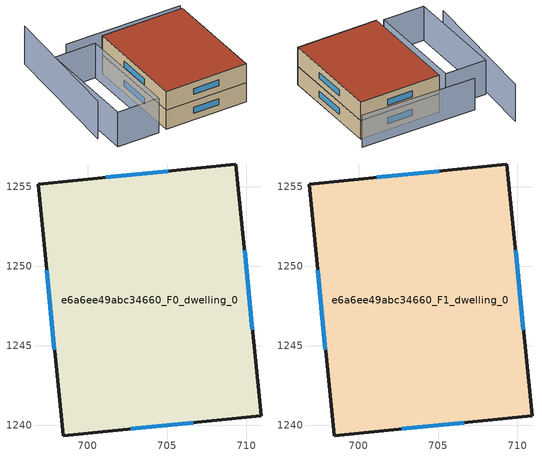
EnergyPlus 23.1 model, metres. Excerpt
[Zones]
e6a6ee49abc34660_F0_dwelling_0
 floor ground (EU_floor_Construction): 709.34,1256.42 710.91,1240.59 698.45,1239.35 696.88,1255.18 z0
 wall outside (EU_wall_Construction): 696.88,1255.18 698.45,1239.35 710.91,1240.59 709.34,1256.42 696.88,1255.18 z0:3
 window (EU_Window_Construction): 697.42,1249.76 697.91,1244.77 / 705.07,1256 701.14,1255.61 / 710.37,1246.01 709.88,1251 / 702.72,1239.77 706.65,1240.16 z1.03:1.97
e6a6ee49abc34660_F1_dwelling_0
 floor to e6a6ee49abc34660_F0_dwelling_0 (EU_floor_Construction): 709.34,1256.42 710.91,1240.59 698.45,1239.35 696.88,1255.18 z3
 wall outside (EU_wall_Construction): 696.88,1255.18 698.45,1239.35 710.91,1240.59 709.34,1256.42 696.88,1255.18 z3:6
 window (EU_Window_Construction): 697.42,1249.76 697.91,1244.77 / 705.07,1256 701.14,1255.61 / 710.37,1246.01 709.88,1251 / 702.72,1239.77 706.65,1240.16 z4.03:4.97
 roof outside (EU_roof_Construction): 710.91,1240.59 709.34,1256.42 696.88,1255.18 698.45,1239.35 z6
shading: 689.27,1254.03 695.6,1254.66 / 695.6,1254.66 697.16,1239.03 / 697.16,1239.03 690.82,1238.4 / 690.82,1238.4 689.27,1254.03 z0:5.5; 688.72,1261.78 689.31,1241.34 z0:6; 709.98,1258.18 692.32,1256.75 z0:5.1
[Building]
EU S2 Campaign: North Axis=0; Terrain=City; Solar Distribution=FullExterior
[Site:Location]
Cape.Town.Intl.AP: Latitude=-33.965; Longitude=18.602; Time Zone=2; Elevation=46
[SizingPeriod:WeatherFileDays]
AnnualSizingPeriod: Begin Month=1; Begin Day of Month=1; End Month=12; End Day of Month=31; Day of Week for Start Day=Monday; Use Weather File Daylight Saving Period=No; Use Weather File Rain and Snow Indicators=No
[MATERIAL]
EU_InternalMass_Material: Roughness=MediumRough; Thickness=0.1; Conductivity=1; Density=1800; Specific Heat=900; Thermal Absorptance=0.9; Solar Absorptance=0.7; Visible Absorptance=0.7
[MATERIAL:NOMASS] Roughness=MediumRough; Thermal Absorptance=0.9; Solar Absorptance=0.7; Visible Absorptance=0.7
Name | Thermal Resistance
EU_wall_NoMass | 0.493876
EU_roof_NoMass | 0.449382
EU_floor_NoMass | 1.25
[WINDOWMATERIAL:SIMPLEGLAZINGSYSTEM]
EU_Window_SimpleGlazing: UFactor=4.4; Solar Heat Gain Coefficient=0.85; Visible Transmittance=0.85
[CONSTRUCTION]
EU_wall_Construction: EU_wall_NoMass
EU_roof_Construction: EU_roof_NoMass
EU_floor_Construction: EU_floor_NoMass
EU_Window_Construction: EU_Window_SimpleGlazing
EU_InternalMass_Construction: EU_InternalMass_Material
[ZONE] Type=1; Multiplier=1; Ceiling Height=autocalculate; Volume=597.831; Floor Area=autocalculate; Part of Total Floor Area=Yes
e6a6ee49abc34660_F0_dwelling_0; e6a6ee49abc34660_F1_dwelling_0
[INTERNALMASS] Construction=EU_InternalMass_Construction; Surface Area=199.277
Name | Zone or ZoneList
e6a6ee49abc34660_F0_dwelling_0_EU_InternalMass | e6a6ee49abc34660_F0_dwelling_0
e6a6ee49abc34660_F1_dwelling_0_EU_InternalMass | e6a6ee49abc34660_F1_dwelling_0
[OTHEREQUIPMENT] Fuel Type=Electricity; Design Level Calculation Method=Watts/Area; Power per Zone Floor Area=1; Fraction Latent=0; Fraction Radiant=0; Fraction Lost=0; Carbon Dioxide Generation Rate=0; EndUse Subcategory=EU_Step8_InternalGains
Name | Zone or ZoneList or Space or SpaceList | Schedule
EU_Step8_InternalGain_e6a6ee49abc34660_F0_dwelling_0_f000 | e6a6ee49abc34660_F0_dwelling_0 | EU_Step8_GainSchedule_e6a6ee49abc34660_F0_dwelling_0_f000
EU_Step8_InternalGain_e6a6ee49abc34660_F1_dwelling_0_f000 | e6a6ee49abc34660_F1_dwelling_0 | EU_Step8_GainSchedule_e6a6ee49abc34660_F1_dwelling_0_f000
[ZONEVENTILATION:DESIGNFLOWRATE] Schedule=EU_AlwaysOn; Design Flow Rate Calculation Method=AirChanges/Hour; Air Changes per Hour=0.64; Ventilation Type=Natural; Fan Pressure Rise=0; Fan Total Efficiency=1; Constant Term Coefficient=1; Temperature Term Coefficient=0; Velocity Term Coefficient=0; Velocity Squared Term Coefficient=0; Minimum Indoor Temperature=-100; Maximum Indoor Temperature=100; Delta Temperature=-100; Minimum Outdoor Temperature=-100; Maximum Outdoor Temperature=100; Maximum Wind Speed=40
Name | Zone or ZoneList or Space or SpaceList
EU_ConstantAir_e6a6ee49abc34660_F0_dwelling_0 | e6a6ee49abc34660_F0_dwelling_0
EU_ConstantAir_e6a6ee49abc34660_F1_dwelling_0 | e6a6ee49abc34660_F1_dwelling_0
[HVACTEMPLATE:THERMOSTAT] Constant Heating Setpoint=20; Constant Cooling Setpoint=50
EU_HeatOnly_e6a6ee49abc34660_F0_dwelling_0; EU_HeatOnly_e6a6ee49abc34660_F1_dwelling_0
[HVACTEMPLATE:ZONE:IDEALLOADSAIRSYSTEM] System Availability Schedule=EU_AlwaysOn; Maximum Heating Supply Air Temperature=50; Minimum Cooling Supply Air Temperature=13; Maximum Heating Supply Air Humidity Ratio=0.0156; Minimum Cooling Supply Air Humidity Ratio=0.0077; Heating Limit=NoLimit; Cooling Limit=NoLimit; Heating Availability Schedule=EU_AlwaysOn; Cooling Availability Schedule=EU_CoolingOff; Dehumidification Control Type=ConstantSensibleHeatRatio; Cooling Sensible Heat Ratio=0.7; Dehumidification Setpoint=60; Humidification Control Type=None; Humidification Setpoint=30; Outdoor Air Method=None; Outdoor Air Flow Rate per Person=0.00944; Outdoor Air Flow Rate per Zone Floor Area=0; Outdoor Air Flow Rate per Zone=0; Demand Controlled Ventilation Type=None; Outdoor Air Economizer Type=NoEconomizer; Heat Recovery Type=None; Sensible Heat Recovery Effectiveness=0.7; Latent Heat Recovery Effectiveness=0.65
Name | Template Thermostat
e6a6ee49abc34660_F0_dwelling_0 | EU_HeatOnly_e6a6ee49abc34660_F0_dwelling_0
e6a6ee49abc34660_F1_dwelling_0 | EU_HeatOnly_e6a6ee49abc34660_F1_dwelling_0
[SIZING:ZONE] Zone Cooling Design Supply Air Temperature Input Method=SupplyAirTemperature; Zone Cooling Design Supply Air Temperature=13; Zone Heating Design Supply Air Temperature Input Method=SupplyAirTemperature; Zone Heating Design Supply Air Temperature=50; Zone Cooling Design Supply Air Humidity Ratio=0.008; Zone Heating Design Supply Air Humidity Ratio=0.008; Cooling Design Air Flow Method=DesignDay; Cooling Design Air Flow Rate=0; Cooling Minimum Air Flow per Zone Floor Area=0.000762; Cooling Minimum Air Flow=0; Cooling Minimum Air Flow Fraction=0.2; Heating Design Air Flow Method=DesignDay; Heating Design Air Flow Rate=0; Heating Maximum Air Flow per Zone Floor Area=0.002032; Heating Maximum Air Flow=0.141576; Heating Maximum Air Flow Fraction=0.3; Account for Dedicated Outdoor Air System=No; Dedicated Outdoor Air System Control Strategy=NeutralSupplyAir; Dedicated Outdoor Air Low Setpoint Temperature for Design=autosize; Dedicated Outdoor Air High Setpoint Temperature for Design=autosize; Zone Load Sizing Method=Sensible Load Only No Latent Load; Zone Latent Cooling Design Supply Air Humidity Ratio Input Method=HumidityRatioDifference; Zone Cooling Design Supply Air Humidity Ratio Difference=0.005; Zone Latent Heating Design Supply Air Humidity Ratio Input Method=HumidityRatioDifference; Zone Humidification Design Supply Air Humidity Ratio Difference=0.005
e6a6ee49abc34660_F0_dwelling_0; e6a6ee49abc34660_F1_dwelling_0
[SCHEDULE:CONSTANT]
Name | Hourly Value
EU_AlwaysOn | 1
EU_CoolingOff | 0
[SCHEDULE:FILE] Column Number=1; Rows to Skip at Top=0; Number of Hours of Data=8760; Column Separator=Comma; Interpolate to Timestep=No; Minutes per Item=60; Adjust Schedule for Daylight Savings=Yes
Name | File
EU_Step8_GainSchedule_e6a6ee49abc34660_F0_dwelling_0_f000 | ../../schedules/e6a6ee49abc34660/e6a6ee49abc34660_F0_dwelling_0_f000_gain.csv
EU_Step8_GainSchedule_e6a6ee49abc34660_F1_dwelling_0_f000 | ../../schedules/e6a6ee49abc34660/e6a6ee49abc34660_F1_dwelling_0_f000_gain.csv
